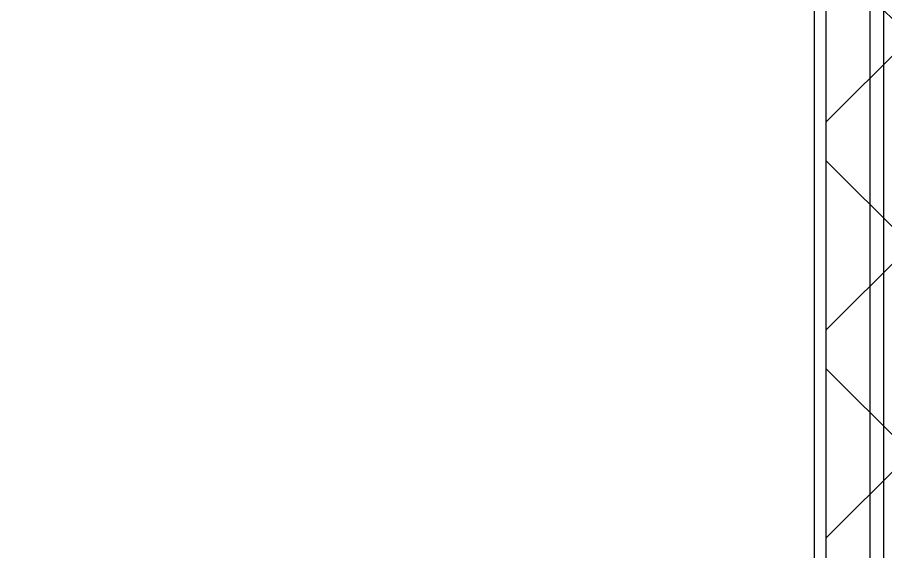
# Model space of a CAD drawing. Header units: millimetres. Extents: x 3586 to 4081, y -4200 to -3856.
# Drawn here: x 3688.69 to 3707.42, y -3987.11 to -3975.57 of the extents above; entities that cross this region are included whole.
import ezdxf

# ---------------------------------------------------------------- set-up
doc = ezdxf.new("R2010")
doc.units = ezdxf.units.MM
doc.linetypes.add('CENTER2', pattern=[28.575, 19.05, -3.175, 3.175, -3.175])
for name, color, linetype in [('Baseline.drawing', 10, 'Continuous'), ('CF_line.drawing', 12, 'Continuous'), ('CG', 6, 'Continuous'), ('FPC', 30, 'Continuous'), ('LCD', 3, 'Continuous'), ('TFT_line.drawing', 11, 'Continuous')]:
    doc.layers.add(name, color=color, linetype=linetype)

# ---------------------------------------------------------------- blocks, each defined once
blk = doc.blocks.new('daf')
at = {"color": 6}
blk.add_lwpolyline([(3620.324, -4154.57), (3665.924, -4154.57), (3665.924, -4094.31), (3620.324, -4094.31)], close=True, dxfattribs=at)
at = {"layer": 'Baseline.drawing', "color": 4}
blk.add_lwpolyline([(3621.524, -4153.01), (3664.724, -4153.01), (3664.724, -4095.41), (3621.524, -4095.41), (3621.524, -4153.01)], close=True, dxfattribs=at)
at = {"layer": 'CF_line.drawing', "color": 4}
blk.add_lwpolyline([(3620.024, -4154.97), (3666.224, -4154.97), (3666.224, -4094.01), (3620.024, -4094.01), (3620.024, -4154.97)], close=True, dxfattribs=at)
at = {"layer": 'TFT_line.drawing', "color": 4}
blk.add_lwpolyline([(3620.024, -4157.89), (3666.224, -4157.89), (3666.224, -4094.01), (3620.024, -4094.01), (3620.024, -4157.89)], close=True, dxfattribs=at)

msp = doc.modelspace()

# ---------------------------------------------------------------- hatches: boundary and pattern name
at = {"layer": 'CG', "true_color": 0x000000}
h = msp.add_hatch(dxfattribs=at)
h.set_pattern_fill('ANSI37,_O', color=18)
h.set_pattern_definition([(45, (-717.0598, 0), (-2.245064, 2.245064), []), (135, (-717.0598, 0), (-2.245064, -2.245064), [])])
h.paths.add_polyline_path([(3662.434, -3935.658), (3706.134, -3935.658), (3706.134, -3993.758), (3662.434, -3993.758)], flags=16)
edge = h.paths.add_edge_path()
edge.add_line((3656.934, -3925.768), (3711.634, -3925.768))
edge.add_arc((3711.634, -3928.768), 3, 0, 90, ccw=False)
edge.add_line((3714.634, -3928.768), (3714.634, -4000.648))
edge.add_arc((3711.634, -4000.648), 3, -90, 0, ccw=False)
edge.add_line((3711.634, -4003.648), (3656.934, -4003.648))
edge.add_arc((3656.934, -4000.648), 3, 180, 270, ccw=False)
edge.add_line((3653.934, -4000.648), (3653.934, -3928.768))
edge.add_arc((3656.934, -3928.768), 3, 90, 180, ccw=False)

# ---------------------------------------------------------------- linework, layer by layer
at = {"layer": 'CG'}
msp.add_lwpolyline([(3662.434, -3935.658), (3706.134, -3935.658), (3706.134, -3993.758), (3662.434, -3993.758)], close=True, dxfattribs=at)
at = {"layer": 'LCD', "color": 4, "linetype": 'CENTER2', "ltscale": 0.1}
msp.add_lwpolyline([(3662.684, -3993.508), (3705.884, -3993.508), (3705.884, -3935.908), (3662.684, -3935.908)], close=True, dxfattribs=at)

# ---------------------------------------------------------------- block references
at = {"layer": 'FPC'}
msp.add_blockref('daf', (41.16, 159.502), dxfattribs=at)

doc.saveas('drawing.dxf')
